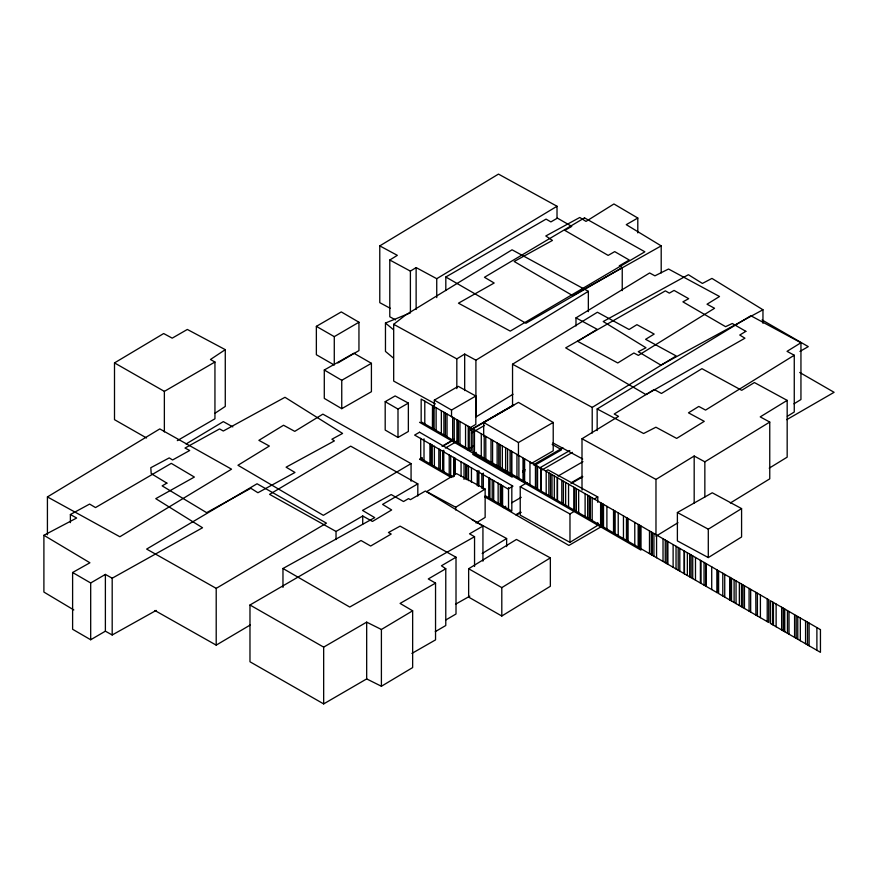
<?xml version="1.0" encoding="UTF-8"?>
<svg xmlns="http://www.w3.org/2000/svg" width="878" height="878" viewBox="0 0 878 878"><rect width="100%" height="100%" fill="white"/><g stroke="black" fill="none" stroke-linecap="round" stroke-linejoin="round"><path stroke-width="1.32" d="M435.389 403.913L393.684 381.085L393.684 324.311L405.636 314.982L512.05 249.802L588.348 291.32L588.348 311.602M146.56 437.979L114.502 419.673L114.502 362.899L163.67 333.541L172.209 338.151L187.343 329.448L225.273 349.653L210.457 359.497L214.945 362.01L214.945 418.784L177.301 440.635M215.011 413.242L225.273 406.426L225.273 349.653M395.517 319.877L389.788 316.782L389.788 260.009L397.328 255.344L379.779 245.884L379.779 302.658L390.315 308.343M410.399 313.029L410.399 271.126L416.128 267.581L436.739 278.699L557.014 206.253L498.474 174.096L379.779 245.884M455.693 507.243L485.139 489.035L456.571 473.637L426.675 491.603L455.693 507.243L455.693 509.942M476.085 523.025L485.139 517.427L485.139 489.035M597.161 430.582L597.161 408.961L750.844 315.751L800.945 342.749L787.039 351.354L794.261 355.239L794.261 412.012L787.346 416.293M794.261 355.239L705.561 410.092L698.789 406.437L688.473 412.825L704.266 421.341L676.664 438.407L655.91 427.213L643.607 433.512L597.161 408.961M793.986 403.825L800.945 399.523L800.945 342.749M708.294 557.574L708.294 529.182L741.581 508.592L712.256 492.788L677.388 512.522L677.388 540.903L708.294 557.574L741.581 536.985L741.581 508.592M456.823 388.625L456.823 358.882L464.681 354.075L475.909 360.189L588.348 291.32M512.543 406.119L512.543 364.216L597.402 312.239L629.087 329.48L636.923 324.673L654.176 334.068L645.604 339.325L676.192 355.963L592.211 407.403L592.211 433.084M513.004 394.244L475.909 416.962L475.909 360.189M582.004 490.122L582.004 438.748L618.529 416.381L614.216 414.021L654.209 389.525L661.452 393.465L701.939 368.672L741.701 390.315L754.4 382.545L787.171 400.379L787.171 457.153L769.216 468.161M597.764 522.629L597.764 525.329L569.976 542.352L520.226 515.156L520.226 486.763L527.151 482.527M545.6 471.223L547.916 469.807L597.764 496.937L597.764 502.348M482.165 553.513L506.628 538.521L472.155 519.765M468.643 568.735L516.462 539.443L550.352 557.881L550.352 586.274L501.799 616.016L468.643 597.117L468.643 568.735L501.799 587.623L501.799 616.016M569.976 542.352L569.976 513.959L575.77 510.414M594.285 499.066L597.764 496.937M655.976 534.845L655.976 479.421L694.18 456.022L704.847 461.828L769.754 422.066L760.227 416.885L787.171 400.379M501.799 587.623L550.352 557.881M655.976 536.195L677.97 522.717M730.342 502.984L769.754 478.85L769.754 422.066M575.99 317.869L649.632 272.97L654.922 275.824L668.542 269.019L719.521 296.501L707.031 304.216L714.56 308.277L638.35 355.403L633.894 353L617.772 362.965L577.647 341.344L597.161 329.283L575.99 317.869L575.99 325.979M47.423 496.926L159.796 428.914L231.54 469.17L119.858 536.754L47.423 496.926L47.423 534.768M186.059 443.972L223.319 421.627L232.813 426.884M445.925 619.912L456.011 613.996L456.011 557.223L400.094 526.141L388.427 532.529L391.215 534.033L370.659 546.028L361.012 540.519L249.978 604.997L249.978 661.771L323.664 703.904L323.664 647.13L366.675 622.14L381.403 629.482L412.649 610.803L400.083 603.416L435.543 583.102L435.543 639.875L411.903 653.419M323.664 703.904L366.675 678.913L381.403 686.256L412.649 667.576L412.649 610.803M216.207 588.359L326.451 523.156L257.056 483.767L146.648 549.079L216.207 588.359L216.207 645.132L154.901 610.517M216.207 645.132L250.219 625.015M411.069 463.617L323.345 515.331L237.96 465.263L269.348 446.035L258.889 440.339L283.539 425.248L294.767 431.361L322.874 414.142L411.069 463.617L411.069 481.188M456.011 557.223L441.436 565.772L445.772 568.746L445.772 625.52L435.279 631.644M334.277 336.647L358.948 322.226L341.279 311.92L316.365 326.353L316.365 354.734L334.277 365.039L334.277 336.647L316.365 326.353M337.8 362.976L358.948 350.607L358.948 322.226M73.807 609.936L43.9 592.068L43.9 535.295L89.918 562.776L72.611 572.5L72.611 629.274L90.686 639.755L90.686 582.981L105.382 574.41L112.186 578.207L202.544 527.755L155.768 498.66L194.367 477.05L171.276 463.364L95.515 507.572L89.611 504.071L70.383 514.519L70.383 522.629M90.686 639.755L105.382 631.183L112.186 634.981L156.174 610.419M445.772 568.746L428.277 578.953L435.543 583.102M417.818 483.866L382.589 504.4L391.654 509.953L372.448 521.433L362.724 516.001L336.033 531.442L269.568 494.347L350.695 446.156L417.818 483.866L417.818 496.037M164.362 431.932L164.362 391.379L214.945 362.01M445.815 290.519L445.815 276.998L546.061 219.116L550.879 221.904L557.42 218.128L571.743 226.392L564.828 230.387L608.158 255.399L614.699 251.624L629.274 260.031L619.275 265.804L622.239 267.658L622.239 290.64M385.19 401.674L395.133 395.934L408.358 403.09L408.358 431.471L397.997 437.453L385.19 430.066L385.19 401.674L397.997 409.071L408.358 403.09M622.239 267.658L525.933 323.258L445.815 276.998M434.336 408.237L434.336 400.127L458.239 386.331L475.832 396.022L475.832 424.414L470.048 427.751M434.336 400.127L451.533 410.059L475.832 396.022M421.934 457.833L419.552 459.205L451.248 477.5M442.051 446.211L453.992 439.318M470.465 429.814L513.367 405.043M483.679 435.96L483.679 422.45L518.448 402.376L553.217 422.45L553.217 450.831L531.201 463.551M419.936 459.424L422.307 458.053M442.49 446.397L453.18 440.229M470.992 429.946L513.74 405.263M445.344 448.065L457.208 441.217M471.442 432.997L484.502 425.457M467.184 449.657L474.208 445.607M476.26 452.346L472.715 454.398L512.05 477.105L514.409 475.733M483.679 422.45L518.448 442.523L553.217 422.45M522.684 470.959L525.055 469.598M533.319 464.824L562.875 447.758M522.564 472.32L524.934 470.948M534.395 465.494L561.602 449.777L552.141 444.323M539.366 468.106L569.8 450.535M522.158 481.396L524.495 480.046M542.044 469.917L572.456 452.357M503.401 507.605L505.772 506.244M511.709 502.809L521.214 497.332M558.024 476.074L582.959 461.674M282.968 587.415L282.968 568.494L374.719 517.625L362.526 510.414L391.182 494.566L403.529 501.525L408.555 498.616L410.388 499.681L425.369 491.032L482.933 526.076L469.521 533.824L474.548 536.721L474.548 566.464M515.781 514.76L520.533 512.017M571.589 482.538L582.279 476.359M516.418 515.123L521.159 512.379M570.985 483.613L582.849 476.765M799.968 351.419L808.265 346.623L762.06 319.943M603.23 525.604L568.9 545.425L484.59 496.75M786.743 419.651L834.1 392.312L799.726 372.47M661.2 245.884L572.741 295.656L514.179 261.49L552.449 240.429L545.798 235.973L579.787 217.47L585.988 221.421L613.931 203.97L637.801 218.029L626.266 224.658L661.2 245.884L661.2 272.926M341.751 408.676L341.751 380.295L371.416 363.316L371.416 391.709L341.751 408.676L324.289 398.392L324.289 370L353.9 353.241L371.416 363.316M474.548 536.721L349.718 607.038L282.968 568.494M455.528 604.207L469.796 596.173M762.96 309.769L660.925 365.138L638.262 351.705L645.988 347.765L603.208 321.524L688.407 274.715L702.4 283.44L711.948 278.414L762.96 309.769L762.96 323.291M43.9 535.295L76.649 518.02L70.383 514.519M393.355 357.994L385.464 351.419L385.464 323.038L409.357 313.281M389.788 260.009L410.399 271.126M677.388 512.522L708.294 529.182M512.543 364.216L592.211 407.403M552.964 442.907L582.696 459.018M520.226 486.763L569.976 513.959M393.684 324.311L456.823 358.882M582.004 438.748L655.976 479.421M114.502 362.899L164.362 391.379M249.978 604.997L323.664 647.13M419.552 422.296L640.94 550.111M453.004 477.094L420.705 458.448L420.705 438.276M485.293 495.741L511.819 511.051L511.819 485.501M72.611 572.5L90.686 582.981M324.289 370L341.751 380.295M385.464 323.038L393.355 329.601M816.891 627.572L816.891 650.28M809.099 623.073L809.121 645.791M807.508 622.151L807.508 644.869M805.565 621.031L805.565 643.739M800.33 618.013L800.33 640.72M797.773 616.532L797.773 639.239M796.192 615.621L796.192 638.328M794.579 614.688L794.579 637.395M789.015 611.472L789.015 634.179M787.456 610.572L787.456 633.29M784.756 609.014L784.756 631.721M783.78 608.454L783.78 631.161M783.253 608.147L783.253 630.865M781.65 607.225L781.65 629.932M776.13 604.042L776.13 626.749M773.43 602.473L773.43 625.191M772.453 601.913L772.453 624.62M767.218 598.895L767.218 621.602M760.403 594.955L760.403 617.662M757.396 593.221L757.396 615.928M755.782 592.288L755.903 615.061M750.668 589.336L750.668 612.043M749.077 588.425L749.077 611.132M744.456 585.747L744.456 608.465M742.854 584.825L742.854 607.532M741.471 584.024L741.471 606.731M739.342 582.794L739.342 605.502M736.06 580.907L736.06 603.614M734.107 579.776L734.107 602.484M731.528 578.284L731.528 600.991M730.145 577.483L730.145 600.201M729.925 577.362L729.925 600.069M724.734 574.366L724.734 597.073M722.792 573.235L722.792 595.953M716.986 569.888L716.986 592.606M711.718 566.848L711.718 589.555M706.23 563.676L706.23 586.394M705.671 563.358L705.671 586.065M704.847 461.828L704.847 496.97M704.057 562.425L704.057 585.132M701.006 560.658L701.006 583.365M700.392 560.307L700.392 583.014M695.486 557.475L695.486 580.182M694.18 456.022L694.18 503.335M692.731 555.884L692.731 578.602M691.129 554.962L691.129 577.669M689.68 554.128L689.68 576.835M687.364 552.789L687.364 575.496M684.445 551.099L684.445 573.817M684.16 550.934L684.16 573.641M679.802 548.421L679.802 571.128M678.189 547.488L678.189 570.206M676.038 546.248L676.038 568.966M673.119 544.569L673.119 567.276M667.895 541.539L667.895 564.258M666.874 540.958L666.874 563.665M665.261 540.025L665.261 562.732M663.022 538.73L663.022 561.448M656.568 535.009L656.568 557.717M653.934 533.484L653.934 556.202M652.332 532.562L652.332 555.269M651.695 532.2L651.695 554.907M651.333 531.991L651.333 554.698M649.49 530.927L649.49 553.634M641.006 526.021L641.006 548.728M640.007 525.45L640.007 548.157M639.404 525.099L639.404 547.806M638.679 524.682L638.679 547.389M638.174 524.385L638.174 547.093M637.801 218.029L637.801 232.9M634.783 522.432L634.783 545.139M628.077 518.558L628.077 541.265M627.353 518.141L627.353 540.848M626.464 517.625L626.464 540.343M623.457 515.891L623.457 538.598M618.222 512.873L618.222 535.58M615.138 511.095L615.138 533.802M614.326 510.623L614.326 533.33M613.535 510.162L613.535 532.869M606.896 506.332L606.896 529.039M603.504 504.378L603.504 527.085M602.999 504.082L602.999 526.789M602.209 503.621L602.209 526.339M601.671 503.313L601.671 526.021M600.607 502.699L600.607 525.406M592.178 497.837L592.178 520.544M590.345 496.772L590.345 519.48M589.983 496.564L589.983 519.271M589.281 496.158L589.281 518.865M587.667 495.225L587.667 517.943M585.11 493.754L585.11 516.462M578.657 490.023L578.657 512.741M576.352 488.695L576.352 511.402M574.739 487.762L574.739 510.469M573.784 487.213L573.784 509.92M568.56 484.195L568.56 506.902M565.641 482.505L565.641 505.223M563.413 481.221L563.413 503.939M561.81 480.299L561.81 503.006M557.519 477.819L557.519 500.537M557.234 477.654L557.234 500.361M557.014 206.253L557.014 218.424M554.314 475.975L554.314 498.682M551.999 474.636L551.999 497.343M550.484 473.758L550.484 496.465M548.871 472.836L548.871 495.543M546.193 471.288L546.193 493.996M541.287 468.457L541.287 491.164M540.672 468.095L540.672 490.813M537.555 466.295L537.555 489.002M535.942 465.362L535.942 488.08M535.448 465.077L535.448 487.784M529.961 461.916L529.961 484.623M524.616 458.832L524.616 481.539M518.887 455.517L518.887 478.225M518.448 442.523L518.448 456.033M516.944 454.398L516.944 477.105M511.687 451.358L511.687 474.076M511.534 451.27L511.534 473.977M510.085 450.436L510.085 473.143M508.527 487.63L508.527 509.152M507.561 448.987L507.561 471.695M506.628 538.521L506.628 546.632M505.618 447.857L505.618 470.564M502.589 485.556L502.589 505.728M502.337 445.958L502.337 468.676M501.437 484.886L501.437 505.059M500.284 484.217L500.284 504.389M500.208 444.729L500.208 467.447M498.759 443.895L498.759 466.602M498.144 482.988L498.144 503.16M497.146 442.962L497.146 465.68M493.699 480.42L493.699 500.592M492.591 440.339L492.591 463.046M492.218 479.564L492.218 499.736M491.011 439.428L491.011 462.135M489.902 478.225L489.902 498.397M488.75 477.566L488.75 497.738M485.775 436.399L485.819 459.139M484.217 435.499L484.217 458.206M483.317 473.077L483.317 489.211M482.933 526.076L482.933 561.218M481.835 473.571L481.835 488.366M481.276 433.798L481.276 456.516M478.872 470.509L478.872 485.304M478.378 471.574L478.378 486.357M477.226 470.904L477.226 485.699M474.46 429.869L474.46 452.576M471.453 467.579L471.453 482.362M469.225 426.84L469.225 449.558M468.49 465.867L468.49 480.65M468.248 426.28L468.248 448.998M466.844 464.912L466.844 479.706M465.691 464.242L465.691 479.037M465.549 424.722L465.549 447.429M464.681 354.075L464.681 390.578M464.045 463.299L464.045 479.432M461.071 461.587L461.071 476.37M459.962 421.495L459.962 444.202M458.349 420.573L458.349 443.28M457.899 420.31L457.899 443.017M456.922 419.75L456.922 442.457M455.309 458.25L455.309 474.394M454.222 418.18L454.222 440.888M454.156 457.592L454.156 476.414M453.663 457.306L453.663 476.128M452.664 417.291L452.664 439.999M451.533 410.059L451.533 416.82M450.699 455.594L450.699 475.766M449.218 454.738L449.218 474.91M447.034 414.032L447.034 436.739M445.42 413.099L445.42 435.817M443.906 412.232L443.906 434.939M443.774 450.249L443.774 471.771M442.622 450.93L442.622 471.102M441.349 410.75L441.349 433.458M440.317 449.602L440.317 469.774M438.835 448.746L438.835 468.918M436.739 278.699L436.739 297.62M436.114 407.732L436.114 430.439M434.39 446.178L434.39 466.35M434.094 406.569L434.094 429.276M432.58 428.398L432.58 405.691L432.492 428.343M432.239 444.937L432.239 465.11M431.087 444.268L431.087 464.44M429.935 443.609L429.935 463.782M424.787 401.191L424.787 423.898M424.008 438.835L424.008 460.346M416.128 267.581L416.128 309.495M397.997 409.071L397.997 437.453M381.403 629.482L381.403 686.256M366.675 622.14L366.675 678.913M362.724 516.001L362.724 524.111M336.033 531.442L336.033 539.553M112.186 578.207L112.186 634.981M105.382 574.41L105.382 631.183M745.861 331.335L739.759 335.034L744.939 338.195L646.021 394.606L565.695 347.875L665.381 290.859L669.343 293.142L674.063 290.42L688.703 298.685L682.908 301.856L725.579 326.671L732.296 323.499L745.861 331.335M584.496 217.876L484.458 277.283L494.171 283.012L458.459 303.184L510.261 331.105L644.869 251.799L584.496 217.876M166.886 483.13L162.156 485.863L206.615 512.664L250.834 488.267L257.923 492.734L294.986 472.474L286.096 467.184L334.386 440.899L331.895 439.23L342.585 433.436L284.977 397.295L223.308 431.01L219.566 428.925L184.995 448.054L189.714 450.48L172.593 459.984L169.245 457.899L150.807 467.711L151.203 473.626L166.886 483.13M419.552 432.239L414.635 435.071L508.055 489.002L512.971 486.171L419.552 432.239M471.288 428.036L421.166 399.095L421.166 421.813L471.288 450.743L471.288 428.036M523.014 457.899L472.891 428.958L472.891 451.676L523.014 480.606L523.014 457.899M717.556 570.217L524.122 458.535L524.122 481.254L717.556 592.924L717.556 570.217M768.711 599.751L718.599 570.821L718.599 593.528L768.711 622.469L768.711 599.751M820.447 629.625L770.324 600.684L770.324 623.391L820.447 652.332L820.447 629.625"/></g></svg>
